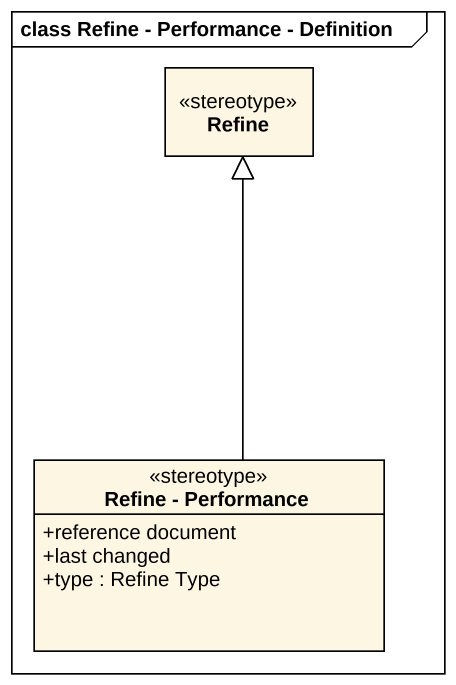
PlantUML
@startuml
mainframe class Refine - Performance - Definition
hide circle
hide empty members
skinparam classAttributeIconSize 0
class Refine <<stereotype>>
class "Refine - Performance" as Refine_Performance <<stereotype>> {
  +reference document
  +last changed
  +type : Refine Type
}
Refine_Performance -up-|> Refine
@enduml
